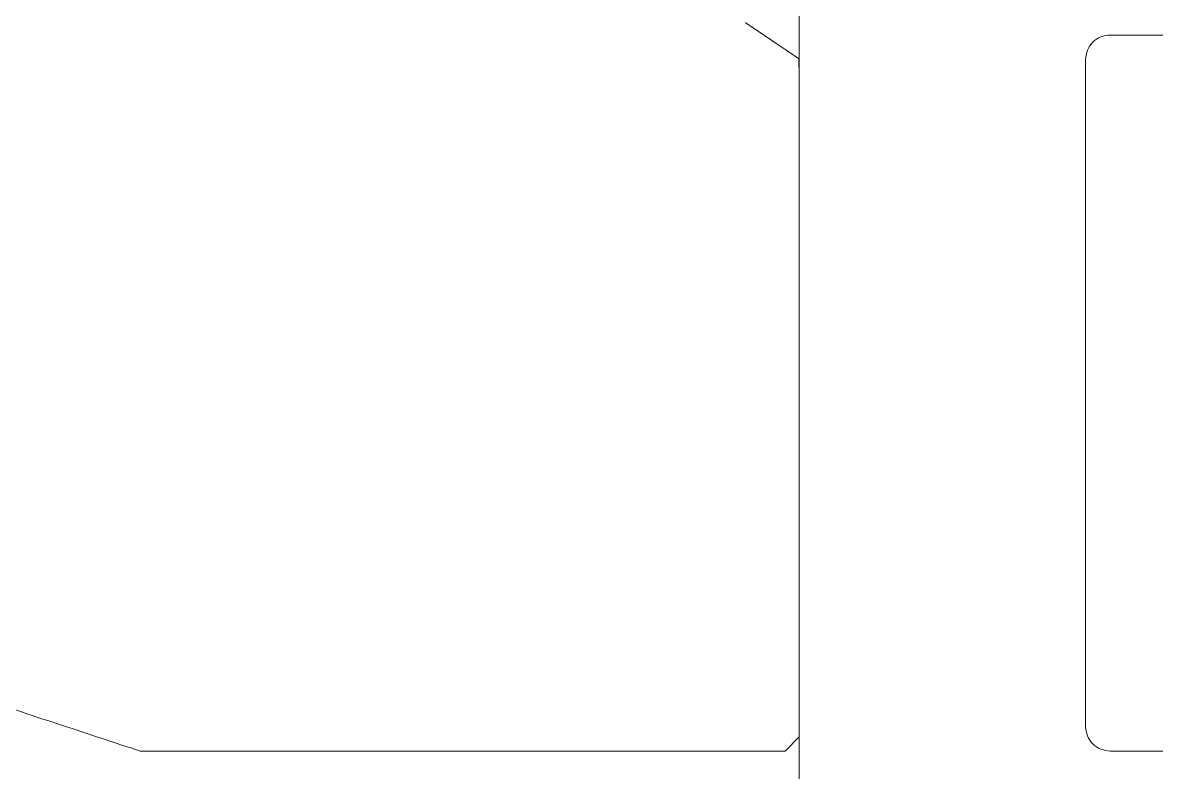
# Model space of a CAD drawing. Header units: inches. Extents: x -3905 to 10892, y 1064 to 9590.
# Drawn here: x 1433.762 to 1435.147, y 3489.55 to 3490.466 of the extents above; entities that cross this region are included whole.
import ezdxf

# ---------------------------------------------------------------- set-up
doc = ezdxf.new("R2010")
doc.units = ezdxf.units.IN
doc.header["$MEASUREMENT"] = 0
doc.layers.add('SECTIONS', color=70, linetype='Continuous', lineweight=0)

# ---------------------------------------------------------------- blocks, each defined once
blk = doc.blocks.new('*U408')
at = {"color": 0, "linetype": 'ByBlock', "lineweight": 0}
blk.add_lwpolyline([(2.237, 1.2582), (2.2033, 1.247), (2.1973, 1.2451), (2.1914, 1.2431), (2.1854, 1.2412), (2.1795, 1.2392), (2.1735, 1.2372), (2.1676, 1.2353), (2.1616, 1.2333), (2.1557, 1.2314), (2.1498, 1.2294), (2.1438, 1.2274), (2.1379, 1.2255), (2.1319, 1.2235), (2.126, 1.2216), (2.12, 1.2196), (2.1141, 1.2176), (2.1081, 1.2157), (2.1022, 1.2137), (2.0962, 1.2118), (2.0903, 1.2098), (2.0846, 1.208), (2.081, 1.208), (2.0773, 1.208), (2.0737, 1.208), (2.07, 1.208), (2.0664, 1.208), (2.0627, 1.208), (2.0591, 1.208), (2.0554, 1.208), (2.0518, 1.208), (2.0482, 1.208), (2.0445, 1.208), (2.0409, 1.208), (2.0372, 1.208), (2.0336, 1.208), (2.0299, 1.208), (2.0263, 1.208), (2.0226, 1.208), (2.019, 1.208), (2.0153, 1.208), (2.0108, 1.208), (2.0026, 1.208), (1.9944, 1.208), (1.9862, 1.208), (1.9781, 1.208), (1.9699, 1.208), (1.9617, 1.208), (1.9536, 1.208), (1.9454, 1.208), (1.9372, 1.208), (1.9291, 1.208), (1.9209, 1.208), (1.9127, 1.208), (1.9046, 1.208), (1.8964, 1.208), (1.8882, 1.208), (1.8801, 1.208), (1.8719, 1.208), (1.8637, 1.208), (1.8556, 1.208), (1.841, 1.208), (1.8124, 1.208), (1.7837, 1.208), (1.7551, 1.208), (1.7265, 1.208), (1.6978, 1.208), (1.6692, 1.208), (1.6405, 1.208), (1.6119, 1.208), (1.5833, 1.208), (1.5546, 1.208), (1.526, 1.208), (1.4973, 1.208), (1.4687, 1.208), (1.4401, 1.208), (1.4114, 1.208), (1.3828, 1.208), (1.3541, 1.208), (1.3255, 1.208), (1.2969, 1.208), (1.28, 1.2255), (1.28, 1.268), (1.28, 1.3104), (1.28, 1.3529), (1.28, 1.3953), (1.28, 1.4378), (1.28, 1.4803), (1.28, 1.5227), (1.28, 1.5652), (1.28, 1.6076), (1.28, 1.6501), (1.28, 1.6926), (1.28, 1.735), (1.28, 1.7775), (1.28, 1.8199), (1.28, 1.8624), (1.28, 1.9049), (1.28, 1.9473), (1.28, 1.9898), (1.28, 2.0323), (1.2801, 2.0531), (1.2803, 2.0532), (1.2805, 2.0534), (1.2807, 2.0535), (1.281, 2.0536), (1.2812, 2.0538), (1.2814, 2.0539), (1.2816, 2.0541), (1.2818, 2.0542), (1.282, 2.0544), (1.2822, 2.0545), (1.2825, 2.0546), (1.2827, 2.0548), (1.2829, 2.0549), (1.2831, 2.0551), (1.2833, 2.0552), (1.2835, 2.0554), (1.2837, 2.0555), (1.2839, 2.0556), (1.2842, 2.0558), (1.2844, 2.0559), (1.2846, 2.0561), (1.2848, 2.0562), (1.285, 2.0564), (1.2852, 2.0565), (1.2854, 2.0567), (1.2856, 2.0568), (1.2859, 2.0569), (1.2861, 2.0571), (1.2863, 2.0572), (1.2865, 2.0574), (1.2867, 2.0575), (1.2869, 2.0577), (1.2871, 2.0578), (1.2874, 2.0579), (1.2876, 2.0581), (1.2878, 2.0582), (1.288, 2.0584), (1.2882, 2.0585), (1.2884, 2.0587), (1.2886, 2.0588), (1.2888, 2.059), (1.2891, 2.0591), (1.2893, 2.0592), (1.2895, 2.0594), (1.2897, 2.0595), (1.2899, 2.0597), (1.2901, 2.0598), (1.2903, 2.06), (1.2905, 2.0601), (1.2908, 2.0602), (1.291, 2.0604), (1.2912, 2.0605), (1.2914, 2.0607), (1.2916, 2.0608), (1.2918, 2.061), (1.292, 2.0611), (1.2922, 2.0613), (1.2925, 2.0614), (1.2927, 2.0615), (1.2929, 2.0617), (1.2931, 2.0618), (1.2933, 2.062), (1.2935, 2.0621), (1.2937, 2.0623), (1.294, 2.0624), (1.2942, 2.0625), (1.2944, 2.0627), (1.2946, 2.0628), (1.2948, 2.063), (1.295, 2.0631), (1.2952, 2.0633), (1.2954, 2.0634), (1.2957, 2.0636), (1.2959, 2.0637), (1.2961, 2.0638), (1.2963, 2.064), (1.2965, 2.0641), (1.2967, 2.0643), (1.2969, 2.0644), (1.2971, 2.0646), (1.2974, 2.0647), (1.2976, 2.0648), (1.2978, 2.065), (1.298, 2.0651), (1.2982, 2.0653), (1.2984, 2.0654), (1.2986, 2.0656), (1.2989, 2.0657), (1.2991, 2.0659), (1.2993, 2.066), (1.2995, 2.0661), (1.2997, 2.0663), (1.2999, 2.0664), (1.3001, 2.0666), (1.3003, 2.0667), (1.3006, 2.0669), (1.3008, 2.067), (1.301, 2.0671), (1.3012, 2.0673), (1.3014, 2.0674), (1.3016, 2.0676), (1.3018, 2.0677), (1.302, 2.0679), (1.3023, 2.068), (1.3025, 2.0681), (1.3027, 2.0683), (1.3029, 2.0684), (1.3031, 2.0686), (1.3033, 2.0687), (1.3035, 2.0689), (1.3038, 2.069), (1.304, 2.0692), (1.3042, 2.0693), (1.3044, 2.0694), (1.3046, 2.0696), (1.3048, 2.0697), (1.305, 2.0699), (1.3052, 2.07), (1.3055, 2.0702), (1.3057, 2.0703), (1.3059, 2.0704), (1.3061, 2.0706), (1.3063, 2.0707), (1.3065, 2.0709), (1.3067, 2.071), (1.3069, 2.0712), (1.3072, 2.0713), (1.3074, 2.0715), (1.3076, 2.0716), (1.3078, 2.0717), (1.308, 2.0719), (1.3082, 2.072), (1.3084, 2.0722), (1.3087, 2.0723), (1.3089, 2.0725), (1.3091, 2.0726), (1.3093, 2.0727), (1.3095, 2.0729), (1.3097, 2.073), (1.3099, 2.0732), (1.3101, 2.0733), (1.3104, 2.0735), (1.3106, 2.0736), (1.3108, 2.0738), (1.311, 2.0739), (1.3112, 2.074), (1.3114, 2.0742), (1.3116, 2.0743), (1.3118, 2.0745), (1.3121, 2.0746), (1.3123, 2.0748), (1.3125, 2.0749), (1.3127, 2.075), (1.3129, 2.0752), (1.3131, 2.0753), (1.3133, 2.0755), (1.3135, 2.0756), (1.3138, 2.0758), (1.314, 2.0759), (1.3142, 2.0761), (1.3144, 2.0762), (1.3146, 2.0763), (1.3148, 2.0765), (1.315, 2.0766), (1.3153, 2.0768), (1.3155, 2.0769), (1.3157, 2.0771), (1.3159, 2.0772), (1.3161, 2.0773), (1.3163, 2.0775), (1.3165, 2.0776), (1.3167, 2.0778), (1.317, 2.0779), (1.3172, 2.0781), (1.3174, 2.0782), (1.3176, 2.0783), (1.3178, 2.0785), (1.318, 2.0786), (1.3182, 2.0788), (1.3184, 2.0789), (1.3187, 2.0791), (1.3189, 2.0792), (1.3191, 2.0794), (1.3193, 2.0795), (1.3195, 2.0796), (1.3197, 2.0798), (1.3199, 2.0799), (1.3202, 2.0801), (1.3204, 2.0802), (1.3206, 2.0804), (1.3208, 2.0805), (1.321, 2.0806), (1.3212, 2.0808), (1.3214, 2.0809), (1.3216, 2.0811), (1.3219, 2.0812), (1.3221, 2.0814), (1.3223, 2.0815), (1.3225, 2.0817), (1.3227, 2.0818), (1.3229, 2.0819), (1.3231, 2.0821), (1.3233, 2.0822), (1.3236, 2.0824), (1.3238, 2.0825), (1.324, 2.0827), (1.3242, 2.0828), (1.3244, 2.0829), (1.3246, 2.0831), (1.3248, 2.0832), (1.3251, 2.0834), (1.3253, 2.0835), (1.3255, 2.0837), (1.3257, 2.0838), (1.3259, 2.084), (1.3261, 2.0841), (1.3263, 2.0842), (1.3265, 2.0844), (1.3268, 2.0845), (1.327, 2.0847), (1.3272, 2.0848), (1.3274, 2.085), (1.3276, 2.0851), (1.3278, 2.0852), (1.328, 2.0854), (1.3282, 2.0855), (1.3285, 2.0857), (1.3287, 2.0858), (1.3289, 2.086), (1.3291, 2.0861), (1.3293, 2.0863), (1.3295, 2.0864), (1.3297, 2.0865), (1.33, 2.0867), (1.3302, 2.0868), (1.3304, 2.087), (1.3306, 2.0871), (1.3308, 2.0873), (1.331, 2.0874), (1.3312, 2.0875), (1.3314, 2.0877), (1.3317, 2.0878), (1.3319, 2.088), (1.3321, 2.0881), (1.3323, 2.0883), (1.3325, 2.0884), (1.3327, 2.0885), (1.3329, 2.0887), (1.3331, 2.0888), (1.3334, 2.089), (1.3336, 2.0891), (1.3338, 2.0893), (1.334, 2.0894), (1.3342, 2.0896), (1.3344, 2.0897), (1.3346, 2.0898), (1.3348, 2.09), (1.3351, 2.0901), (1.3353, 2.0903), (1.3355, 2.0904), (1.3357, 2.0906), (1.3359, 2.0907), (1.3361, 2.0908), (1.3363, 2.091), (1.3366, 2.0911), (1.3368, 2.0913), (1.337, 2.0914), (1.3372, 2.0916), (1.3374, 2.0917), (1.3376, 2.0919), (1.3378, 2.092), (1.338, 2.0921), (1.3383, 2.0923), (1.3385, 2.0924), (1.3387, 2.0926), (1.3389, 2.0927), (1.3391, 2.0929), (1.3393, 2.093), (1.3395, 2.0931), (1.3397, 2.0933), (1.34, 2.0934), (1.3402, 2.0936), (1.3404, 2.0937), (1.3406, 2.0939), (1.3408, 2.094), (1.341, 2.0942), (1.3412, 2.0943), (1.3415, 2.0944), (1.3417, 2.0946), (1.3419, 2.0947), (1.3421, 2.0949), (1.3423, 2.095), (1.3425, 2.0952), (1.3427, 2.0953), (1.3429, 2.0954), (1.3432, 2.0956), (1.3434, 2.0957), (1.3436, 2.0959), (1.3438, 2.096), (1.344, 2.0962), (1.3442, 2.0963), (1.3444, 2.0965), (1.3446, 2.0966), (1.3449, 2.0967), (1.3451, 2.0969), (1.3453, 2.097), (1.3455, 2.0972)], dxfattribs=at)
for points in [[(0.75, 2.082), (0.9, 2.082, -0.414214), (0.93, 2.052), (0.93, 1.238, -0.414214), (0.9, 1.208), (-0.3708, 1.208, 0.198912)], [(1.28, 0.322), (1.28, 2.482, 0.414214), (1.265, 2.497), (1.2312, 2.497, 0.198912), (1.2206, 2.4927), (1.1894, 2.4614, -0.198912), (1.1788, 2.457), (0.92, 2.457, -0.414214), (0.905, 2.472), (0.905, 2.63, 0.414214), (0.89, 2.645), (0.72, 2.645, 0.414214)]]:
    blk.add_lwpolyline(points, format="xyb", dxfattribs=at)

msp = doc.modelspace()

# ---------------------------------------------------------------- block references
at = {"layer": 'SECTIONS', "lineweight": 0, "xscale": -1}
msp.add_blockref('*U408', (1435.99039, 3488.36844), dxfattribs=at)

doc.saveas('drawing.dxf')
